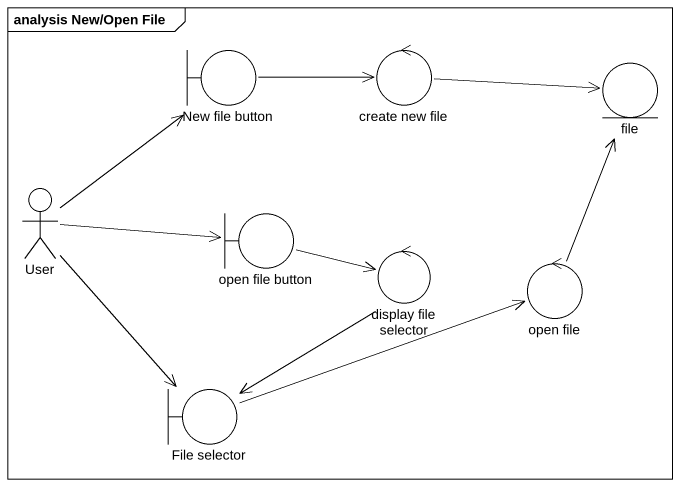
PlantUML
@startuml
mainframe analysis New/Open File
boundary "New file button" as New_file_button
control "create new file" as create_new_file
entity "file" as file_
actor User
boundary "open file button" as open_file_button
control "display file selector" as display_file_selector
control "open file" as open_file
boundary "File selector" as File_selector
New_file_button -right-> create_new_file
create_new_file -right-> file_
User -up-> New_file_button
User -right-> open_file_button
User --> File_selector
open_file_button -right-> display_file_selector
display_file_selector --> File_selector
open_file -up-> file_
File_selector -right-> open_file
@enduml
